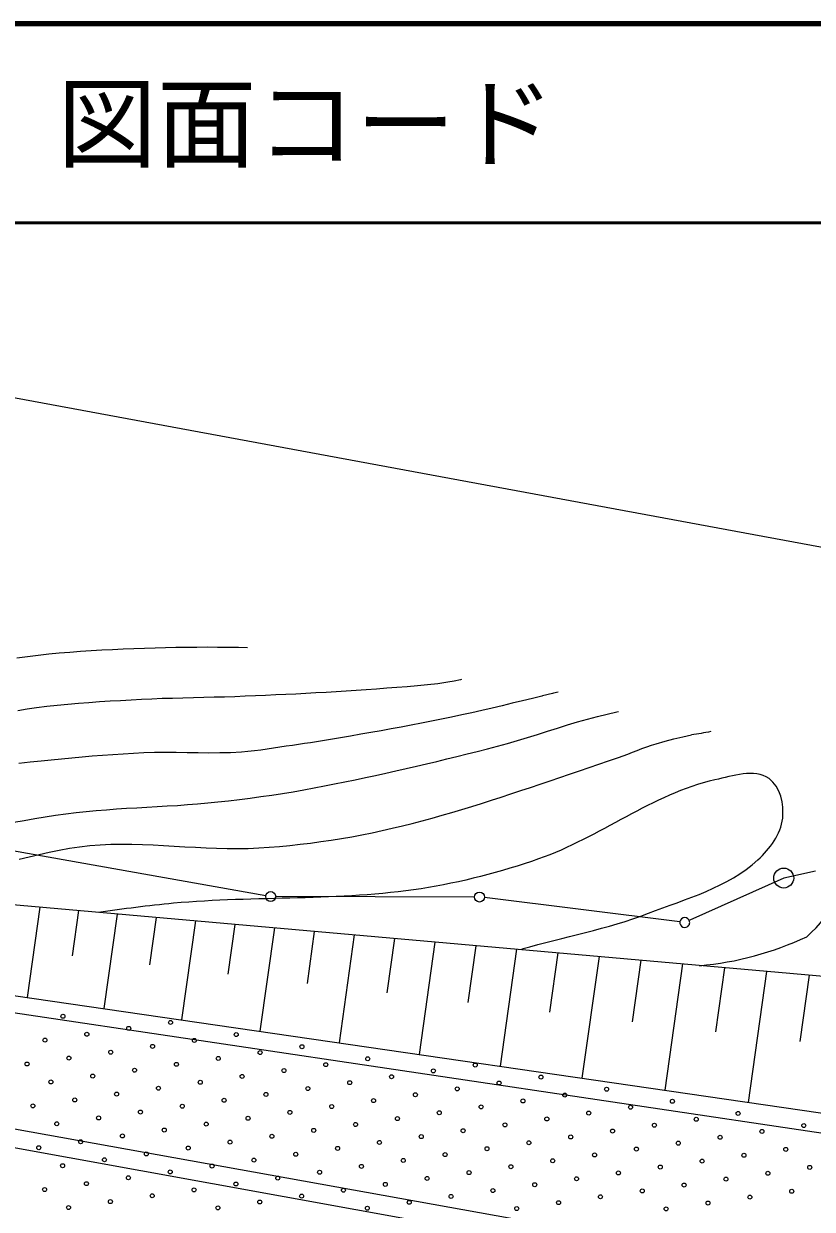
# Model space of a CAD drawing. Units: millimetres, scale not verified. Extents: x 40004 to 680061, y 20002 to 380034.
# Drawn here: x 118712 to 158300, y 320524 to 380034 of the extents above; entities that cross this region are included whole.
import ezdxf
from ezdxf.enums import TextEntityAlignment as Align

# ---------------------------------------------------------------- set-up
doc = ezdxf.new("R2010")
doc.units = ezdxf.units.MM
doc.header["$LTSCALE"] = 1000.09
for name, color, linetype, lineweight in [('M-BGD', 7, 'Continuous', 25), ('M-BMK-ROW', 30, 'Continuous', 25), ('M-STR-HTXT', 7, 'Continuous', 13), ('M-TTL', 2, 'Continuous', 140), ('M-TTL-LINE', 7, 'Continuous', 50), ('M-TTL-TXT', 7, 'Continuous', 50)]:
    doc.layers.add(name, color=color, linetype=linetype, lineweight=lineweight)
doc.styles.add('ＭＳ ゴシック', font='')
doc.styles.get('ＭＳ ゴシック').set_extended_font_data('MS Gothic')

msp = doc.modelspace()

# ---------------------------------------------------------------- linework, layer by layer
at = {"layer": 'M-BGD'}
for p, q in [((127397, 348730), (126873, 348725)), ((127920, 348732), (127397, 348730)), ((128443, 348731), (127920, 348732)), ((128967, 348727), (128443, 348731)), ((118905, 348259), (118375, 348189)), ((119435, 348323), (118905, 348259)), ((119967, 348380), (119435, 348323)), ((120499, 348431), (119967, 348380)), ((121031, 348476), (120499, 348431)), ((121565, 348515), (121031, 348476)), ((122098, 348551), (121565, 348515)), ((122632, 348581), (122098, 348551)), ((123167, 348609), (122632, 348581)), ((123701, 348633), (123167, 348609)), ((124235, 348654), (123701, 348633)), ((124770, 348673), (124235, 348654)), ((125304, 348690), (124770, 348673)), ((125827, 348705), (125304, 348690)), ((126350, 348717), (125827, 348705)), ((126873, 348725), (126350, 348717)), ((129490, 348720), (128967, 348727)), ((129949, 348711), (129490, 348720)), ((140005, 346982), (139497, 346907)), ((140327, 347039), (140005, 346982)), ((140648, 347106), (140327, 347039)), ((140682, 347114), (140648, 347106)), ((131867, 346363), (131361, 346339)), ((132373, 346388), (131867, 346363)), ((132878, 346414), (132373, 346388)), ((133384, 346441), (132878, 346414)), ((133889, 346470), (133384, 346441)), ((134395, 346500), (133889, 346470)), ((134900, 346532), (134395, 346500)), ((135405, 346566), (134900, 346532)), ((135910, 346603), (135405, 346566)), ((136423, 346639), (135910, 346603)), ((136936, 346674), (136423, 346639)), ((137450, 346709), (136936, 346674)), ((137963, 346748), (137450, 346709)), ((138475, 346792), (137963, 346748)), ((138987, 346844), (138475, 346792)), ((139497, 346907), (138987, 346844)), ((145266, 346419), (144760, 346294)), ((145302, 346427), (145266, 346419)), ((145536, 346485), (145302, 346427)), ((119872, 345757), (119346, 345690)), ((120400, 345815), (119872, 345757)), ((120928, 345867), (120400, 345815)), ((121457, 345912), (120928, 345867)), ((121987, 345952), (121457, 345912)), ((122517, 345989), (121987, 345952)), ((123047, 346022), (122517, 345989)), ((123577, 346053), (123047, 346022)), ((124107, 346084), (123577, 346053)), ((124627, 346112), (124107, 346084)), ((125147, 346135), (124627, 346112)), ((125667, 346155), (125147, 346135)), ((126187, 346171), (125667, 346155)), ((126708, 346186), (126187, 346171)), ((127228, 346199), (126708, 346186)), ((127748, 346212), (127228, 346199)), ((128269, 346225), (127748, 346212)), ((128789, 346238), (128269, 346225)), ((129310, 346254), (128789, 346238)), ((129830, 346272), (129310, 346254)), ((130350, 346293), (129830, 346272)), ((130856, 346316), (130350, 346293)), ((131361, 346339), (130856, 346316)), ((142734, 345803), (142227, 345683)), ((143241, 345924), (142734, 345803)), ((143747, 346046), (143241, 345924)), ((144254, 346169), (143747, 346046)), ((144728, 346286), (144254, 346169)), ((144760, 346294), (144728, 346286)), ((118879, 345624), (118413, 345552)), ((119346, 345690), (118879, 345624)), ((140192, 345229), (139688, 345123)), ((140702, 345338), (140192, 345229)), ((141211, 345451), (140702, 345338)), ((141719, 345566), (141211, 345451)), ((142227, 345683), (141719, 345566)), ((147010, 345130), (147516, 345263)), ((147516, 345263), (148005, 345381)), ((148005, 345381), (148495, 345494)), ((148495, 345494), (148577, 345511)), ((137156, 344635), (136649, 344544)), ((137664, 344728), (137156, 344635)), ((138170, 344824), (137664, 344728)), ((138677, 344921), (138170, 344824)), ((139183, 345021), (138677, 344921)), ((139688, 345123), (139183, 345021)), ((145005, 344523), (145504, 344682)), ((145504, 344682), (146004, 344837)), ((146004, 344837), (146506, 344987)), ((146506, 344987), (147010, 345130)), ((133416, 343993), (133115, 343946)), ((133717, 344040), (133416, 343993)), ((134017, 344089), (133717, 344040)), ((134317, 344139), (134017, 344089)), ((134617, 344189), (134317, 344139)), ((135125, 344277), (134617, 344189)), ((135633, 344365), (135125, 344277)), ((136141, 344454), (135633, 344365)), ((136649, 344544), (136141, 344454)), ((143002, 343908), (143504, 344054)), ((143504, 344054), (144005, 344207)), ((144005, 344207), (144505, 344364)), ((144505, 344364), (145005, 344523)), ((150470, 343895), (150910, 344018)), ((150910, 344018), (151351, 344132)), ((151351, 344132), (151795, 344239)), ((151795, 344239), (152239, 344338)), ((123703, 343376), (123188, 343343)), ((124220, 343405), (123703, 343376)), ((124736, 343430), (124220, 343405)), ((125281, 343446), (124736, 343430)), ((125827, 343451), (125281, 343446)), ((126373, 343447), (125827, 343451)), ((126919, 343439), (126373, 343447)), ((127465, 343430), (126919, 343439)), ((128010, 343425), (127465, 343430)), ((128556, 343428), (128010, 343425)), ((129101, 343442), (128556, 343428)), ((129645, 343471), (129101, 343442)), ((129968, 343498), (129645, 343471)), ((130290, 343532), (129968, 343498)), ((130611, 343573), (130290, 343532)), ((130931, 343618), (130611, 343573)), ((131252, 343666), (130931, 343618)), ((131572, 343715), (131252, 343666)), ((131892, 343764), (131572, 343715)), ((132212, 343812), (131892, 343764)), ((132513, 343856), (132212, 343812)), ((132814, 343901), (132513, 343856)), ((133115, 343946), (132814, 343901)), ((140463, 343252), (140972, 343380)), ((140972, 343380), (141481, 343509)), ((141481, 343509), (141989, 343639)), ((141989, 343639), (142496, 343771)), ((142496, 343771), (143002, 343908)), ((148804, 343287), (149041, 343376)), ((149041, 343376), (149278, 343467)), ((149278, 343467), (149514, 343559)), ((149514, 343559), (149751, 343650)), ((149751, 343650), (149989, 343737)), ((149989, 343737), (150228, 343820)), ((150228, 343820), (150470, 343895)), ((119029, 342960), (118475, 342897)), ((119583, 343020), (119029, 342960)), ((120097, 343075), (119583, 343020)), ((120612, 343126), (120097, 343075)), ((121126, 343176), (120612, 343126)), ((121641, 343222), (121126, 343176)), ((122156, 343266), (121641, 343222)), ((122672, 343306), (122156, 343266)), ((123188, 343343), (122672, 343306)), ((138423, 342761), (138934, 342881)), ((138934, 342881), (139444, 343003)), ((139444, 343003), (139954, 343127)), ((139954, 343127), (140463, 343252)), ((147095, 342705), (147585, 342872)), ((147585, 342872), (148074, 343038)), ((148074, 343038), (148564, 343203)), ((148564, 343203), (148804, 343287)), ((135350, 342082), (135864, 342190)), ((135864, 342190), (136377, 342300)), ((136377, 342300), (136889, 342412)), ((136889, 342412), (137401, 342526)), ((137401, 342526), (137912, 342642)), ((137912, 342642), (138423, 342761)), ((145137, 342034), (145626, 342201)), ((145626, 342201), (146116, 342369)), ((146116, 342369), (146606, 342537)), ((146606, 342537), (147095, 342705)), ((132777, 341579), (133293, 341674)), ((133293, 341674), (133808, 341773)), ((133808, 341773), (134322, 341873)), ((134322, 341873), (134837, 341976)), ((134837, 341976), (135350, 342082)), ((143665, 341537), (144156, 341702)), ((144156, 341702), (144647, 341867)), ((144647, 341867), (145137, 342034)), ((128458, 340972), (129000, 341033)), ((129000, 341033), (129541, 341097)), ((129541, 341097), (130083, 341165)), ((130083, 341165), (130623, 341237)), ((130623, 341237), (131163, 341314)), ((131163, 341314), (131702, 341396)), ((131702, 341396), (132240, 341484)), ((132240, 341484), (132777, 341579)), ((141697, 340898), (142190, 341055)), ((142190, 341055), (142682, 341213)), ((142682, 341213), (143174, 341374)), ((143174, 341374), (143665, 341537)), ((120835, 340372), (121341, 340436)), ((121341, 340436), (121847, 340491)), ((121847, 340491), (122355, 340538)), ((122355, 340538), (122863, 340580)), ((122863, 340580), (123371, 340617)), ((123371, 340617), (123880, 340650)), ((123880, 340650), (124389, 340681)), ((124389, 340681), (124898, 340710)), ((124898, 340710), (125408, 340739)), ((125408, 340739), (125917, 340769)), ((125917, 340769), (126426, 340800)), ((126426, 340800), (126935, 340836)), ((126935, 340836), (127443, 340875)), ((127443, 340875), (127951, 340920)), ((127951, 340920), (128458, 340972)), ((139717, 340303), (140213, 340447)), ((140213, 340447), (140709, 340594)), ((140709, 340594), (141203, 340745)), ((141203, 340745), (141697, 340898)), ((118221, 339949), (118742, 340044)), ((118742, 340044), (119264, 340134)), ((119264, 340134), (119787, 340219)), ((119787, 340219), (120311, 340299)), ((120311, 340299), (120835, 340372)), ((137720, 339771), (138221, 339897)), ((138221, 339897), (138721, 340028)), ((138721, 340028), (139219, 340164)), ((139219, 340164), (139717, 340303)), ((134665, 339136), (135180, 339225)), ((135180, 339225), (135693, 339321)), ((135693, 339321), (136204, 339424)), ((136204, 339424), (136714, 339535)), ((136714, 339535), (137217, 339650)), ((137217, 339650), (137720, 339771)), ((120497, 338553), (121004, 338644)), ((121004, 338644), (121514, 338721)), ((121514, 338721), (122027, 338780)), ((122027, 338780), (122555, 338822)), ((122555, 338822), (123085, 338846)), ((123085, 338846), (123614, 338855)), ((123614, 338855), (124145, 338852)), ((124145, 338852), (124676, 338838)), ((124676, 338838), (125207, 338816)), ((125207, 338816), (125738, 338788)), ((125738, 338788), (126270, 338757)), ((126270, 338757), (126801, 338725)), ((126801, 338725), (127333, 338694)), ((127333, 338694), (127864, 338667)), ((127864, 338667), (128396, 338645)), ((128396, 338645), (128927, 338632)), ((128927, 338632), (129458, 338629)), ((129458, 338629), (129988, 338639)), ((129988, 338639), (130518, 338664)), ((130518, 338664), (131038, 338700)), ((131038, 338700), (131558, 338742)), ((131558, 338742), (132078, 338791)), ((132078, 338791), (132597, 338847)), ((132597, 338847), (133116, 338909)), ((133116, 338909), (133633, 338978)), ((133633, 338978), (134150, 339053)), ((134150, 339053), (134665, 339136)), ((118481, 338093), (118983, 338216)), ((118983, 338216), (119487, 338336)), ((119487, 338336), (119991, 338449)), ((119991, 338449), (120497, 338553)), ((162125, 331924), (100253, 337388)), ((119520, 335687), (118886, 331159)), ((121462, 335515), (121144, 333245)), ((123404, 335344), (122739, 330598)), ((125366, 335170), (125032, 332787)), ((160516, 324086), (87457, 334966)), ((127328, 334997), (126633, 330031)), ((129312, 334822), (128962, 332324)), ((131295, 334647), (130568, 329457)), ((133300, 334470), (132934, 331856)), ((135305, 334292), (134546, 328878)), ((137331, 334113), (136949, 331383)), ((139357, 333934), (138567, 328292)), ((67952, 333577), (159107, 317226)), ((141405, 333754), (141006, 330904)), ((143453, 333573), (142631, 327700)), ((145523, 333390), (145108, 330421)), ((158906, 316246), (67859, 332716)), ((147593, 333207), (146738, 327102)), ((149686, 333022), (149253, 329933)), ((151778, 332837), (150890, 326497)), ((110930, 332318), (124636, 330322)), ((153892, 332651), (153443, 329439)), ((156007, 332464), (155086, 325886)), ((158144, 332275), (157677, 328940)), ((124636, 330322), (160717, 325066))]:
    msp.add_line(p, q, dxfattribs=at)
for centre in [(120683, 330213), (123982, 329606), (126083, 329901), (119780, 329015), (121881, 329311), (127281, 328998), (129382, 329294), (123079, 328408), (125180, 328703), (132681, 328686), (118878, 327817), (120979, 328113), (128479, 328095), (130580, 328391), (135980, 328078), (122177, 327210), (124277, 327505), (126378, 327800), (131778, 327488), (133879, 327783), (139279, 327471), (141380, 327766), (120076, 326914), (127576, 326897), (129677, 327193), (135077, 326880), (137178, 327176), (142578, 326863), (144679, 327159), (123375, 326307), (125476, 326602), (130875, 326290), (132976, 326585), (138376, 326273), (140477, 326568), (145877, 326256), (147977, 326551), (119173, 325716), (121274, 326012), (126674, 325699), (128774, 325995), (134174, 325682), (136275, 325978), (141675, 325665), (143776, 325961), (149176, 325648), (151276, 325944), (122472, 325109), (124573, 325404), (129973, 325092), (132073, 325387), (137473, 325075), (139574, 325370), (144974, 325058), (147075, 325353), (152474, 325041), (154575, 325336), (120371, 324814), (125771, 324501), (127872, 324797), (133271, 324484), (135372, 324780), (140772, 324467), (142873, 324762), (148273, 324450), (150374, 324745), (155773, 324433), (157874, 324728), (121569, 323911), (123670, 324206), (129070, 323894), (131171, 324189), (136570, 323877), (138671, 324172), (144071, 323860), (146172, 324155), (151572, 323843), (153673, 324138), (119468, 323616), (124868, 323303), (126969, 323598), (132369, 323286), (134470, 323581), (139869, 323269), (141970, 323564), (147370, 323252), (149471, 323547), (154871, 323235), (156971, 323530), (120666, 322713), (122767, 323008), (128167, 322696), (130268, 322991), (135668, 322679), (137768, 322974), (143168, 322662), (145269, 322957), (150669, 322645), (152770, 322940), (158170, 322628), (123965, 322105), (126066, 322400), (131466, 322088), (133567, 322383), (138966, 322071), (141067, 322366), (146467, 322054), (148568, 322349), (153968, 322037), (156069, 322332), (119763, 321515), (121864, 321810), (127264, 321498), (129365, 321793), (134765, 321481), (136866, 321776), (142265, 321464), (144366, 321759), (149766, 321447), (151867, 321742), (157267, 321429), (123062, 320907), (125163, 321202), (130563, 320890), (132664, 321185), (138064, 320873), (140165, 321168), (145564, 320856), (147665, 321151), (153065, 320839), (155166, 321134), (120962, 320612), (128462, 320595), (135963, 320578), (143463, 320561), (150964, 320544)]:
    msp.add_circle(centre, 100, dxfattribs=at)
for centre, radius, start, end in [((153729, 339199), 6583, 310.67631, 38.66093), ((151218, 348698), 16009, 275.10171, 295.14428)]:
    msp.add_arc(centre, radius, start, end, dxfattribs=at)
msp.add_open_spline([(153201, 344504), (152883, 344436), (152562, 344376), (152239, 344338)], degree=3, dxfattribs=at)
msp.add_open_spline([(143722, 333593), (145839, 334189), (148017, 334599), (150072, 335383), (151978, 336110), (154071, 336685), (155573, 338067), (156168, 338615), (156731, 339348), (156814, 340152), (156886, 340850), (156705, 341740), (156129, 342141), (155387, 342658), (154299, 342277), (153416, 342078), (150262, 341366), (147618, 339174), (144563, 338112), (142647, 337446), (140669, 336927), (138664, 336617), (134561, 335982), (130365, 336259), (126230, 335883), (124970, 335768), (123717, 335593), (122463, 335427)], degree=3, knots=[0, 0, 0, 0, 1, 1, 1, 2, 2, 2, 3, 3, 3, 4, 4, 4, 5, 5, 5, 6, 6, 6, 7, 7, 7, 8, 8, 8, 9, 9, 9, 9], dxfattribs=at)
at = {"layer": 'M-BMK-ROW'}
for p, q in [((130865, 336266), (115964, 338904)), ((158455, 337496), (156867, 337151)), ((156867, 337151), (152156, 335032)), ((141343, 336199), (131361, 336222)), ((151648, 334946), (141842, 336167)), ((152156, 335032), (152124, 335018))]:
    msp.add_line(p, q, dxfattribs=at)
for centre, radius in [((156867, 337151), 500), ((131111, 336223), 250), ((141593, 336198), 250)]:
    msp.add_circle(centre, radius, dxfattribs=at)
for start, end in [(10.20149, 327.8197), (327.8197, 10.20149)]:
    msp.add_arc((151896, 334915), 250, start, end, dxfattribs=at)
at = {"layer": 'M-STR-HTXT'}
msp.add_line((279455, 331427), (75659, 369133), dxfattribs=at)
at = {"layer": 'M-TTL'}
msp.add_line((680061, 380034), (40004, 380034), dxfattribs=at)
at = {"layer": 'M-TTL-LINE'}
msp.add_line((40004, 370033), (680061, 370033), dxfattribs=at)

# ---------------------------------------------------------------- texts
at = {"layer": 'M-TTL-TXT', "style": 'ＭＳ ゴシック'}
msp.add_text('図面コード', height=3666, dxfattribs=at).set_placement((120390, 375034), align=Align.MIDDLE_LEFT)

doc.saveas('drawing.dxf')
